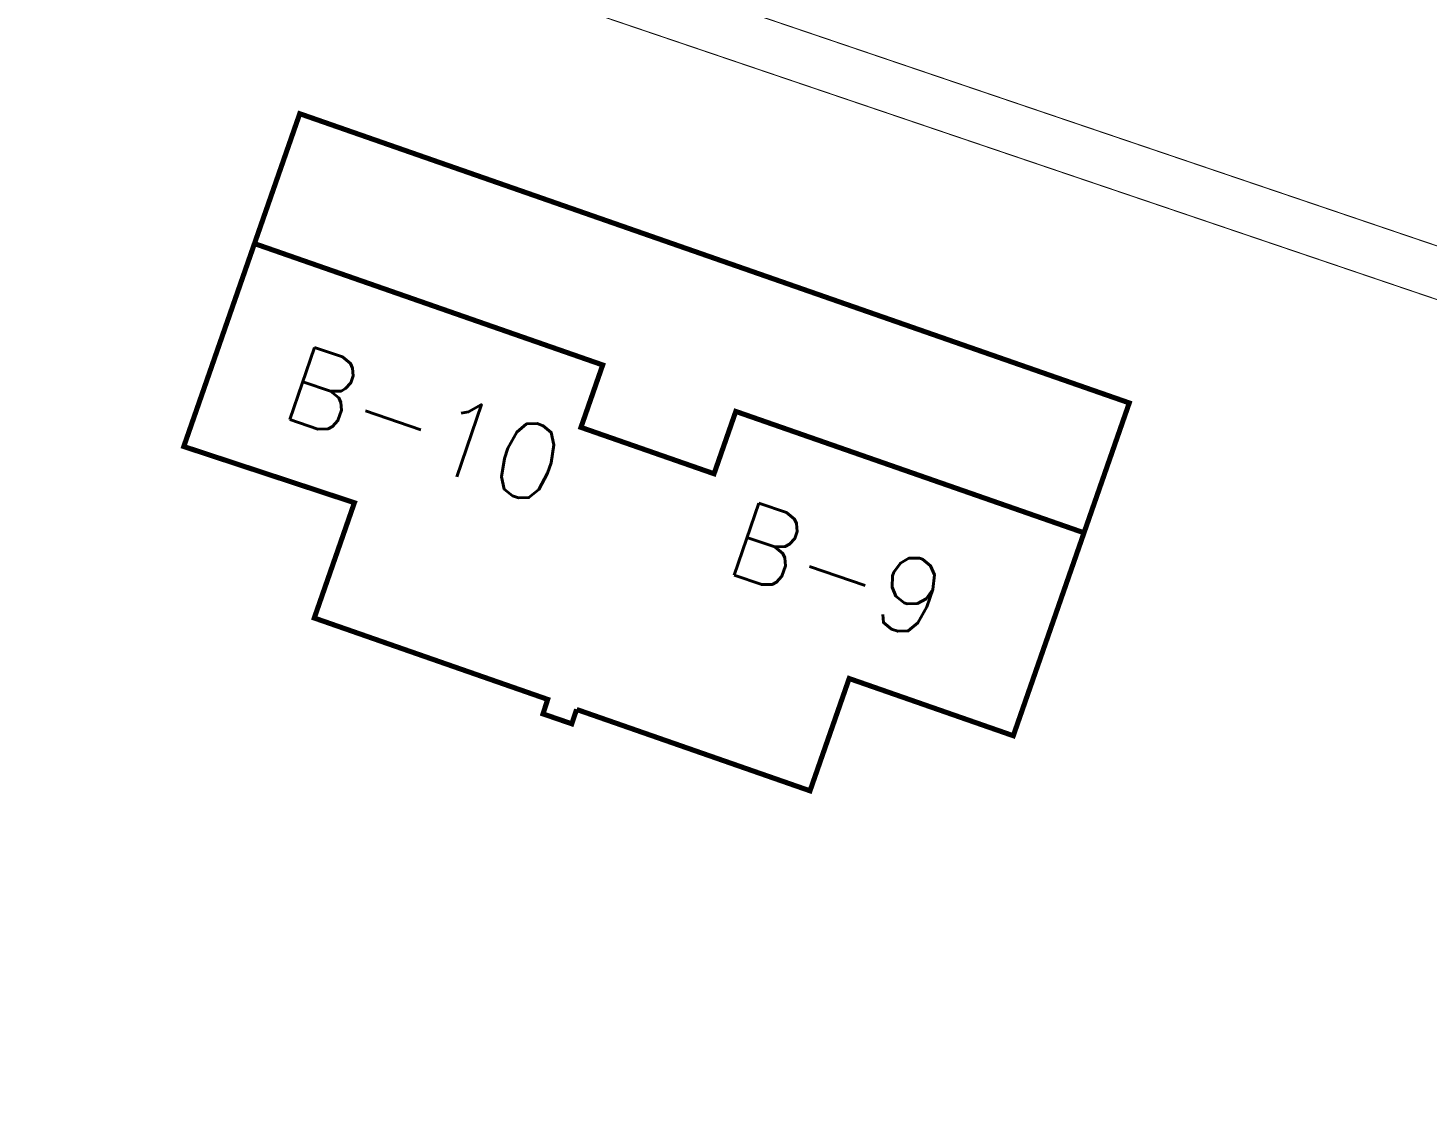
# Model space of a CAD drawing. Header units: inches. Extents: x 350994 to 353538, y 1581369 to 1583842.
# Drawn here: x 351454.58 to 351482.12, y 1583336.63 to 1583358.05 of the extents above; entities that cross this region are included whole.
import ezdxf
from ezdxf.enums import TextEntityAlignment as Align

# ---------------------------------------------------------------- set-up
doc = ezdxf.new("R2010")
doc.units = ezdxf.units.IN
doc.header["$MEASUREMENT"] = 0
for name, pattern in [('1', [0]), ('ACAD_ISO03W100', [30, 12, -18]), ('DASHDOTX2', [2, 1, -0.5, 0, -0.5])]:
    doc.linetypes.add(name, pattern=pattern)
for name, color, linetype in [('BOUNDARY', 5, 'Continuous'), ('BULDING', 5, '1'), ('CULVERT', 255, '1'), ('CW', 94, '1')]:
    doc.layers.add(name, color=color, linetype=linetype)
doc.styles.add('ROMANS', font='ROMANS.shx')

msp = doc.modelspace()

# ---------------------------------------------------------------- linework, layer by layer
at = {"layer": 'BOUNDARY', "lineweight": 5, "elevation": 96.778}
msp.add_lwpolyline([(351465.385, 1583344.639, 0.1, 0.1, 0), (351465.288, 1583344.354, 0.1, 0.1, 0), (351464.721, 1583344.549, 0.1, 0.1, 0), (351464.815, 1583344.834, 0.1, 0.1, 0), (351464.815, 1583344.834, 0.1, 0.1, 0), (351460.219, 1583346.436, 0.1, 0.1, 0), (351461.009, 1583348.705, 0.1, 0.1, 0), (351457.65, 1583349.811, 0.1, 0.1, 0), (351459.042, 1583353.805, 0.1, 0.1, 0), (351465.897, 1583351.416, 0.1, 0.1, 0), (351465.469, 1583350.188, 0.1, 0.1, 0), (351468.089, 1583349.275, 0.1, 0.1, 0), (351468.517, 1583350.502, 0.1, 0.1, 0), (351475.372, 1583348.113, 0.1, 0.1, 0), (351473.98, 1583344.119, 0.1, 0.1, 0), (351470.749, 1583345.245, 0.1, 0.1, 0), (351469.978, 1583343.035, 0.1, 0.1, 0), (351465.384, 1583344.636, 0, 0, 0)], format="xyseb", dxfattribs=at)
at = {"layer": 'CULVERT', "color": 250, "linetype": 'DASHDOTX2', "lineweight": 5, "ltscale": 2, "const_width": 0.02, "elevation": 95.847}
for points in [[(351597.464, 1583314.707), (351424.309, 1583373.435)], [(351597.115, 1583313.77), (351424.083, 1583372.455)]]:
    msp.add_lwpolyline(points, dxfattribs=at)
at = {"layer": 'CW', "linetype": 'ACAD_ISO03W100', "lineweight": 5, "ltscale": 0.1, "const_width": 0.1, "elevation": 96.805}
msp.add_lwpolyline([(351459.042, 1583353.805), (351459.933, 1583356.361), (351476.263, 1583350.669), (351475.372, 1583348.113)], dxfattribs=at)

# ---------------------------------------------------------------- texts
at = {"layer": 'BULDING', "color": 0, "linetype": 'Continuous', "lineweight": 9, "style": 'ROMANS'}
for s, p in [('B-10', (351462.385, 1583350.229, 92.951)), ('B-9', (351470.519, 1583347.375, 92.951))]:
    msp.add_text(s, height=1.5, rotation=341.0931, dxfattribs=at).set_placement(p, align=Align.MIDDLE_CENTER)

doc.saveas('drawing.dxf')
